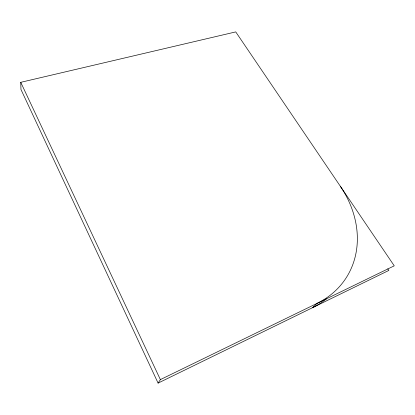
<?xml version="1.0" encoding="UTF-8"?>
<svg xmlns="http://www.w3.org/2000/svg" width="415" height="415" viewBox="0 0 415 415"><rect width="100%" height="100%" fill="white"/><g stroke="black" fill="none" stroke-linecap="round" stroke-linejoin="round"><path stroke-width="0.62" d="M158.094 383.097L160.377 379.606L394.25 265.828L235.741 31.903L20.75 82.326L20.968 89.495L158.094 383.097L388.85 270.419L387.766 268.806M20.75 82.326L160.377 379.606M340.305 186.216A100.461 83.01 33.1 0 1 317.039 303.391L312.5 307.702A98.931 82.3 33.3 0 0 326.636 298.722"/></g></svg>
